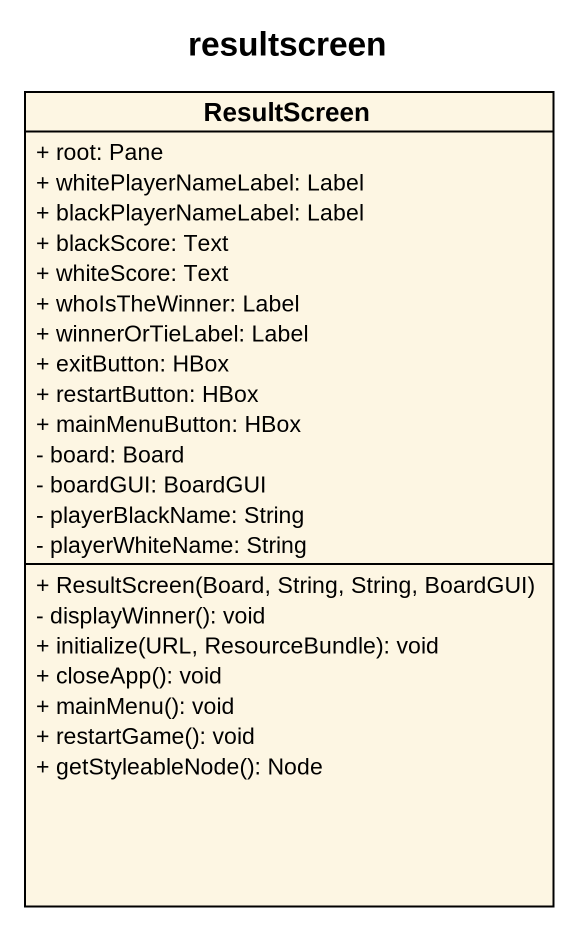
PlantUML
@startuml
title resultscreen
hide circle
hide empty members
skinparam classAttributeIconSize 0
class ResultScreen {
  + root: Pane
  + whitePlayerNameLabel: Label
  + blackPlayerNameLabel: Label
  + blackScore: Text
  + whiteScore: Text
  + whoIsTheWinner: Label
  + winnerOrTieLabel: Label
  + exitButton: HBox
  + restartButton: HBox
  + mainMenuButton: HBox
  - board: Board
  - boardGUI: BoardGUI
  - playerBlackName: String
  - playerWhiteName: String
  + ResultScreen(Board, String, String, BoardGUI)
  - displayWinner(): void
  + initialize(URL, ResourceBundle): void
  + closeApp(): void
  + mainMenu(): void
  + restartGame(): void
  + getStyleableNode(): Node
}
@enduml
